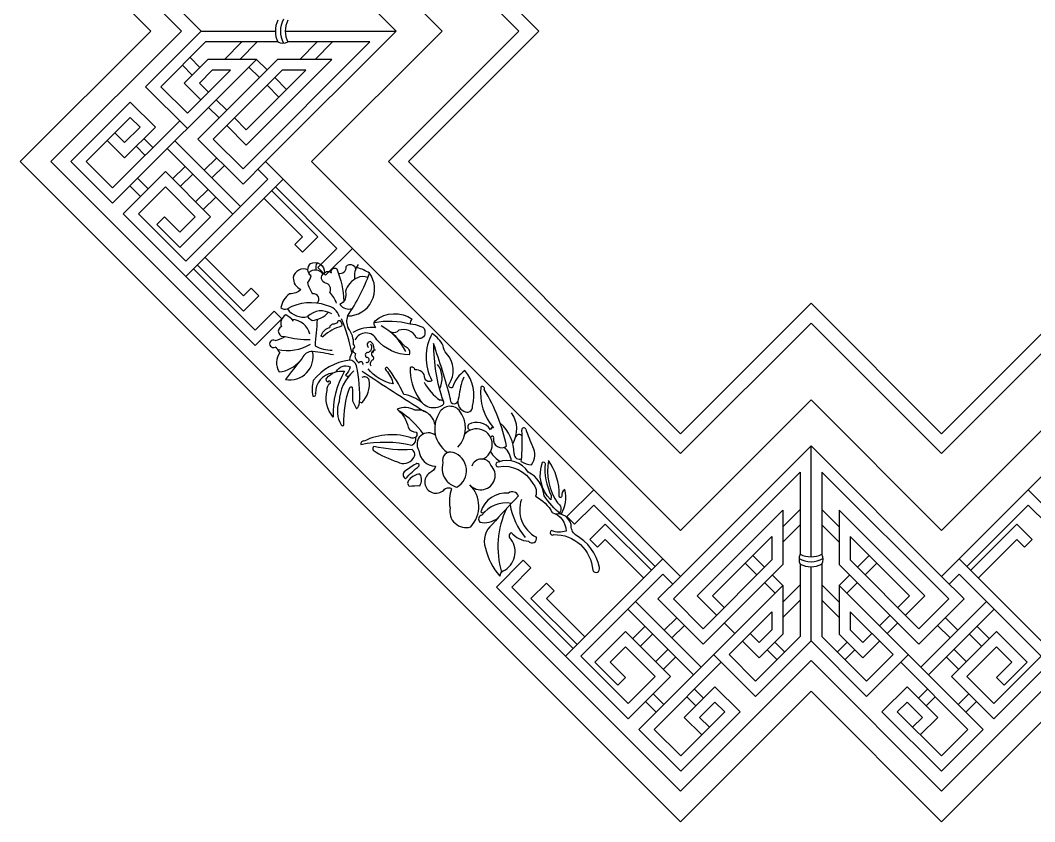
# Model space of a CAD drawing. Header units: metres. Extents: x 2570 to 4172, y 449 to 2051.
# Drawn here: x 2570 to 3598, y 449 to 1261 of the extents above; entities that cross this region are included whole.
import ezdxf

# ---------------------------------------------------------------- set-up
doc = ezdxf.new("R2010")
doc.units = ezdxf.units.M
for name, color, linetype in [('3', 3, 'Continuous'), ('4', 4, 'Continuous'), ('7', 7, 'Continuous')]:
    doc.layers.add(name, color=color, linetype=linetype)

# ---------------------------------------------------------------- blocks, each defined once
blk = doc.blocks.new('窗-076')
at = {"layer": '3'}
for p, q in [((-540.23, 582.11), (-524.23, 598.11)), ((-526.09, 582.11), (-510.09, 598.11)), ((-470.81, 582.11), (-454.81, 598.11)), ((-456.66, 582.11), (-440.66, 598.11)), ((-562.97, 574.75), (-571.95, 583.74)), ((-510.71, 582.11), (-500.98, 572.38)), ((-570.04, 567.68), (-579.02, 576.67)), ((-517.78, 575.04), (-508.06, 565.31)), ((-493.91, 565.31), (-483.07, 554.47)), ((-500.98, 558.24), (-490.14, 547.4)), ((-538.15, 535.22), (-547.88, 544.95)), ((-554.95, 537.87), (-545.22, 528.15)), ((-614.52, 509.06), (-606.21, 500.76)), ((-525.38, 446.5), (-585.85, 506.97)), ((-621.59, 501.99), (-613.28, 493.68)), ((-532.46, 439.43), (-592.92, 499.9)), ((-547.43, 491.47), (-558.89, 480)), ((-588.03, 472.08), (-576.56, 483.54)), ((-540.35, 484.4), (-551.82, 472.93)), ((-610.57, 462.8), (-620.3, 472.53)), ((-580.96, 465.01), (-569.49, 476.47)), ((-617.64, 455.73), (-627.37, 465.46)), ((-566.81, 450.87), (-555.35, 462.33)), ((-559.74, 443.79), (-548.28, 455.26)), ((-26, 151.45), (-10, 167.45)), ((26, 151.45), (10, 167.45)), ((-26, 137.31), (-10, 153.31)), ((26, 137.31), (10, 153.31)), ((-42.8, 114.2), (-53.64, 125.04)), ((42.8, 114.2), (53.64, 125.04)), ((-49.87, 107.13), (-60.71, 117.97)), ((49.87, 107.13), (60.71, 117.97)), ((-26, 97.4), (-35.73, 107.13)), ((26, 97.4), (35.73, 107.13)), ((-33.07, 90.33), (-42.8, 100.06)), ((-26, 82.02), (-10, 98.02)), ((26, 82.02), (10, 98.02)), ((33.07, 90.33), (42.8, 100.06)), ((-168.68, 75.66), (-108.21, 15.19)), ((-161.61, 82.73), (-101.14, 22.26)), ((-26, 67.88), (-10, 83.88)), ((26, 67.88), (10, 83.88)), ((161.61, 82.73), (101.14, 22.26)), ((168.68, 75.66), (108.21, 15.19)), ((-123.72, 67.76), (-135.18, 56.3)), ((72.89, 69.96), (63.17, 60.23)), ((123.72, 67.76), (135.18, 56.3)), ((-164.32, 48.37), (-152.86, 59.83)), ((-116.65, 60.69), (-128.11, 49.22)), ((-70.24, 53.16), (-79.96, 62.89)), ((70.24, 53.16), (79.96, 62.89)), ((116.65, 60.69), (128.11, 49.22)), ((164.32, 48.37), (152.86, 59.83)), ((-157.25, 41.3), (-145.78, 52.76)), ((157.25, 41.3), (145.78, 52.76)), ((-143.1, 27.16), (-131.64, 38.62)), ((-40.43, 38.07), (-31.44, 29.09)), ((-33.36, 45.15), (-24.37, 36.16)), ((33.36, 45.15), (24.37, 36.16)), ((40.43, 38.07), (31.44, 29.09)), ((143.1, 27.16), (131.64, 38.62)), ((-136.03, 20.09), (-124.57, 31.55)), ((136.03, 20.09), (124.57, 31.55)), ((-99.05, -6.4), (-107.36, 1.9)), ((99.05, -6.4), (107.36, 1.9)), ((-145.31, -2.46), (-135.58, -12.18)), ((-106.12, -13.48), (-114.43, -5.17)), ((106.12, -13.48), (114.43, -5.17)), ((145.31, -2.46), (135.58, -12.18)), ((-152.38, -9.53), (-142.65, -19.26)), ((152.38, -9.53), (142.65, -19.26))]:
    blk.add_line(p, q, dxfattribs=at)
for points in [[(120.21, -91.92), (0, 28.28), (-120.21, -91.92), (-700.04, 487.9), (-579.83, 608.11), (-700.04, 728.32), (-120.21, 1308.15), (0, 1187.94), (120.21, 1308.15), (700.04, 728.32), (579.83, 608.11), (700.04, 487.9)], [(120.21, 105.74), (0, 225.95), (-120.21, 105.74), (-502.37, 487.9), (-382.16, 608.11), (-502.37, 728.32), (-120.21, 1110.48), (0, 990.27), (120.21, 1110.48), (502.37, 728.32), (382.16, 608.11), (502.37, 487.9)]]:
    blk.add_lwpolyline(points, close=True, dxfattribs=at)
for points in [[(-574.39, 697.79), (-612.9, 659.29), (-561.72, 608.11), (-493.37, 608.11)], [(-574.39, 518.43), (-612.9, 556.94), (-561.72, 608.11), (-493.37, 608.11)], [(-484.22, 608.11), (-382.16, 608.11)], [(-484.22, 608.11), (-382.16, 608.11)], [(-491.09, 598.11), (-557.58, 598.11), (-598.75, 556.94), (-574.39, 532.58), (-534.85, 572.11), (-551.47, 572.11), (-563.25, 560.32), (-554.95, 552.02)], [(-531.08, 528.15), (-520.24, 517.3), (-465.43, 572.11), (-487.12, 572.11), (-550.52, 508.71), (-523.12, 481.3), (-406.3, 598.11), (-481.94, 598.11)], [(-648.25, 507.44), (-632.19, 491.38), (-603.91, 519.67), (-627.04, 542.8), (-681.78, 488.05), (-643.28, 449.55), (-510.71, 582.11), (-555.61, 582.11), (-577.4, 560.32), (-562.02, 544.95)], [(-538.15, 521.08), (-520.24, 503.16), (-441.29, 582.11), (-491.26, 582.11), (-564.66, 508.71), (-523.12, 467.16), (-502.37, 487.9)], [(-581.46, 525.5), (-643.28, 463.69), (-667.64, 488.05), (-627.04, 528.65), (-618.05, 519.67), (-632.19, 505.53), (-641.18, 514.51)], [(-509.44, 480.83), (-500.25, 471.64), (-575.74, 396.15), (-619.41, 439.82), (-594.66, 464.57), (-567.25, 437.16), (-581.39, 423.02), (-595.54, 437.16), (-602.61, 430.09), (-581.39, 408.88), (-553.11, 437.16), (-594.66, 478.71), (-633.55, 439.82), (-575.74, 382.01), (-486.11, 471.64)], [(-496.71, 461.03), (-454.29, 418.61), (-468.43, 404.47), (-475.5, 411.54), (-468.43, 418.61), (-503.78, 453.96)], [(-422.47, 408), (-447.21, 383.25), (-454.29, 390.32), (-436.61, 408), (-493.18, 464.57)], [(-565.13, 392.61), (-522.7, 350.19), (-508.56, 364.33), (-515.63, 371.4), (-522.7, 364.33), (-558.06, 399.69)], [(-575.74, 382.01), (-512.1, 318.37), (-487.35, 343.12), (-494.42, 350.19), (-512.1, 332.51), (-568.67, 389.08)], [(0, 123.89), (0, 225.95)], [(0, 123.89), (0, 225.95)], [(-79.96, 77.03), (-90.81, 87.87), (-36, 142.68), (-36, 121), (-99.41, 57.59), (-126.81, 85), (-10, 201.81), (-10, 126.17)], [(79.96, 77.03), (90.81, 87.87), (36, 142.68), (36, 121), (99.41, 57.59), (126.81, 85), (10, 201.81), (10, 126.17)], [(-200.11, 185.65), (-224.86, 160.9), (-217.79, 153.83), (-200.11, 171.5), (-143.54, 114.94)], [(200.11, 185.65), (224.86, 160.9), (217.79, 153.83), (200.11, 171.5), (143.54, 114.94)], [(-87.04, 69.96), (-104.95, 87.87), (-26, 166.82), (-26, 116.85), (-99.41, 43.45), (-140.95, 85), (-120.21, 105.74)], [(87.04, 69.96), (104.95, 87.87), (26, 166.82), (26, 116.85), (99.41, 43.45), (140.95, 85), (120.21, 105.74)], [(-147.08, 111.4), (-189.5, 153.83), (-203.65, 139.68), (-196.58, 132.61), (-189.5, 139.68), (-154.15, 104.33)], [(147.08, 111.4), (189.5, 153.83), (203.65, 139.68), (196.58, 132.61), (189.5, 139.68), (154.15, 104.33)], [(-127.28, 98.67), (-136.47, 107.86), (-211.96, 32.37), (-168.29, -11.3), (-143.54, 13.45), (-170.95, 40.86), (-185.09, 26.72), (-170.95, 12.58), (-178.02, 5.5), (-199.23, 26.72), (-170.95, 55), (-129.4, 13.45), (-168.29, -25.44), (-226.1, 32.37), (-136.47, 122.01)], [(127.28, 98.67), (136.47, 107.86), (211.96, 32.37), (168.29, -11.3), (143.54, 13.45), (170.95, 40.86), (185.09, 26.72), (170.95, 12.58), (178.02, 5.5), (199.23, 26.72), (170.95, 55), (129.4, 13.45), (168.29, -25.44), (226.1, 32.37), (136.47, 122.01)], [(-226.1, 32.37), (-289.74, 96.01), (-264.99, 120.76), (-257.92, 113.69), (-275.6, 96.01), (-219.03, 39.45)], [(-89.68, 33.72), (-51.17, -4.78), (0, 46.39), (0, 114.74)], [(-10, 117.02), (-10, 50.53), (-51.17, 9.36), (-75.54, 33.72), (-36, 73.26), (-36, 56.65), (-47.79, 44.86), (-56.09, 53.16)], [(89.68, 33.72), (51.17, -4.78), (0, 46.39), (0, 114.74)], [(10, 117.02), (10, 50.53), (51.17, 9.36), (75.54, 33.72), (36, 73.26), (36, 56.65), (47.79, 44.86), (56.09, 53.16)], [(-215.5, 42.98), (-257.92, 85.41), (-243.78, 99.55), (-236.71, 92.48), (-243.78, 85.41), (-208.43, 50.05)], [(-100.67, -40.14), (-116.73, -24.08), (-88.44, 4.2), (-65.32, -18.93), (-120.06, -73.67), (-158.56, -35.17), (-26, 97.4), (-26, 52.5), (-47.79, 30.71), (-63.17, 46.09)], [(100.67, -40.14), (116.73, -24.08), (88.44, 4.2), (65.32, -18.93), (120.06, -73.67), (158.56, -35.17), (26, 97.4), (26, 52.5), (47.79, 30.71), (63.17, 46.09)], [(-82.61, 26.65), (-144.42, -35.17), (-120.06, -59.53), (-79.46, -18.93), (-88.44, -9.94), (-102.59, -24.08), (-93.6, -33.07)], [(82.61, 26.65), (144.42, -35.17), (120.06, -59.53), (79.46, -18.93), (88.44, -9.94), (102.59, -24.08), (93.6, -33.07)]]:
    blk.add_lwpolyline(points, dxfattribs=at)
for points in [[(-455.07, 357.58, 0.76), (-458.83, 366.11, -0.1), (-463.57, 376.42, 0.12), (-460.35, 382.64, -0.47), (-461, 394.03, -0.58), (-448.17, 385.5)], [(-435.27, 385.11, 0.52), (-428.14, 391.21, -0.92), (-420.03, 386.6)], [(-463.35, 388.18, 0.49), (-476.88, 381.15, 0.32), (-469.79, 370.19, -0.2), (-480.31, 366.12, 0.2), (-488.25, 353.46, 0.29), (-482.33, 352.16, 0.29)], [(-436.93, 357.5, 0.09), (-443.16, 367.6, 0.5), (-447.24, 375.98, -0.64), (-448.75, 384.78, -0.48), (-441.67, 385.42, -0.79), (-436.73, 389.07, -0.08), (-430.2, 359.44)], [(-426.83, 345.69, 0.61), (-406.66, 385.19, 0.07), (-417.89, 390.2)], [(-408.23, 381.06, 0.22), (-417.83, 380.9, 0.22), (-428.77, 368.24, -0.36), (-433.92, 356.21, 0.32), (-422.45, 352.51)], [(-400.75, 334.79, -0.38), (-401.6, 341.3, -0.34), (-367.32, 342.7, 0.27), (-369.3, 338.45, 0.27)], [(-402.34, 339.61, -0.12), (-369.3, 338.45, -0.11), (-359.38, 335.9, -0.45), (-355.7, 330.51, -0.7), (-363.63, 325.98, 0.37), (-379.78, 332.51, -0.38), (-386.58, 330.81, -0.01), (-374.11, 317.77, -0.43), (-370.13, 309.84, -0.21), (-399.89, 323.74, 0.64), (-420, 323.47, 0.64)], [(-319.82, 289.37, 0.08), (-324.28, 270.97, 0.43), (-319.8, 258.04, 0.68), (-311.85, 262.51, 0.25), (-318.83, 295.33, 0.16), (-330.26, 279.92, -0.68), (-333.74, 282.41, 0.36), (-335.75, 311.26, -0.21), (-338.67, 318.25, 0.11), (-348.83, 329.53, 0.26), (-349.16, 286.4, -0.63), (-355.63, 288.39, 0.44), (-364.83, 296.11, 0.51), (-369.06, 298.35, 0.16), (-360.84, 269.25)], [(-437.32, 294.36, -0.4), (-424.53, 298.94, -0.15), (-428.85, 291.27, 0.4), (-425.58, 290.49, 0.4)], [(-421.17, 295.03, 0.21), (-434.55, 266.85, 0.24), (-432.73, 245.5, 0.9), (-430.21, 245.78, -0.1), (-424.79, 279.69, -0.54), (-422.7, 280.1, -0.03), (-422.27, 267.68, 0.02), (-418.5, 260.29, 0.17), (-415.99, 265.59, -0.59), (-413.74, 265.67, 0.23), (-406.95, 286.63)], [(-358.17, 265.63, 0.13), (-375.18, 273.41, 0.07), (-390.27, 298.27, 1), (-391.29, 295.6, -0.13), (-384.92, 283.06, -0.17), (-407.94, 297.05)], [(-325.29, 224.93, 0.38), (-324.17, 258.87, 0.55), (-342.85, 255.45, 0.4), (-335.21, 220.36)], [(-346.4, 245.58, 0.42), (-364.81, 258.81, 0.24), (-381.22, 259.81, -0.17), (-371.02, 243.15, 0.3), (-363.55, 238.67, -0.68), (-367.53, 233.2, 0.2), (-411.54, 230.49, 0.56), (-414.59, 227.36, -0.11), (-367.6, 226.62, 0.37), (-364.06, 234.15, 0.37)], [(-345.89, 235.62, 0.87), (-361.14, 221.9, 0.39), (-345.88, 207.4, -0.25), (-351.21, 201.3, 1.09), (-338.24, 185.28, -0.45), (-330.99, 186.42, 0.14), (-332.5, 168.87, 0.56), (-313.43, 151.32, 0.4), (-314.21, 190.22, 1.04), (-294.77, 208.13, 0.7), (-312.31, 207.38)], [(-230.48, 162.97, -0.06), (-245.89, 180.09, 0.26), (-260.53, 201.88, 0.35), (-288.09, 211.09, 1.14), (-287.9, 206.86, -0.32), (-256.34, 191.39, -0.29), (-253.7, 179.56, -0.15), (-238.32, 164.56, -0.33), (-225.67, 147.57, -0.19), (-239.04, 147.94, 1.13), (-236.87, 144.33, -0.4), (-201.07, 111.42, 0.96), (-194.93, 113.95, 0.22), (-216.99, 143.95, -0.24), (-220.97, 153.71, 0.38), (-235.1, 163.22)], [(-239.74, 176.34, -0.3), (-247.22, 211.04, -0.56), (-245, 209.66, 0.14), (-239.3, 180.38, -0.09), (-239.76, 176.36)], [(-230.26, 162.91, 0.2), (-226.81, 185.71, 0.31), (-229.51, 179.66, -1.28), (-231.87, 180.31, 0.16), (-241.94, 212.71, 0.19), (-233.65, 173.52, -0.49), (-231.83, 164.17)]]:
    blk.add_lwpolyline(points, format="xyb", dxfattribs=at)
for points in [[(-432.48, 336.24, 0.12), (-449.01, 327.11, -1.31), (-450.66, 328.38, -0.27), (-443.18, 335.08, -0.42), (-439, 338.48, 0.11), (-435.99, 339.94, -0.56), (-434.04, 341.49, -0.3)], [(-445.03, 284.86, -0.5), (-446.01, 288.35, -0.28), (-429.55, 294.76, 0.15), (-439.99, 252.48, -0.25), (-445.72, 277.19, -0.3), (-442.52, 284.02, 0.89)], [(-380.84, 211.26, 0.39), (-366.36, 214.43, 0.45), (-367.42, 222.56, -0.07), (-402.58, 225.58, 0.39), (-403.28, 222.05, 0.07)], [(-335.47, 193.43, 0.12), (-326.08, 187.92, 0.65), (-329.66, 219.95, 0.62), (-339.04, 210.58, 0.24)], [(-373.41, 195.71, -0.05), (-360.88, 207.54, 0.74), (-364.06, 209.3, 0.03), (-374.83, 202.07, 0.44)], [(-370.05, 194.82, 0.5), (-370.05, 188.82, -0.05), (-360.33, 189.34, 0.28), (-360.16, 200.12, 0.21)]]:
    blk.add_lwpolyline(points, format="xyb", close=True, dxfattribs=at)
for centre, radius, start, end in [((-470.27, 608.11), 23.1, 154.35, 205.65), ((-465.69, 608.11), 23.1, 151.46, 208.54), ((-461.11, 608.11), 23.1, 154.35, 205.65), ((-486.52, 607.53), 10.47, 244.08, 295.92), ((-447.52, 390.49), 8.62, 150.5, 196.94), ((-400.22, 381.88), 20.37, 146.44, 186.74), ((-456.65, 379.36), 8.66, 33.92, 134.33), ((-579.56, 448.54), 184.14, 326.04, 339.88), ((-460.81, 315.18), 42.79, 70.12, 120.2), ((-449.3, 339.95), 15.76, 18.93, 78.86), ((-479.9, 339.05), 8.53, 117.51, 200.83), ((-493.28, 327.32), 21.48, 39.75, 63.92), ((-467.65, 362.73), 18.09, 215.75, 282.75), ((-451.02, 332.75), 17.66, 57.21, 135.69), ((-462.06, 365.72), 24.3, 275.76, 316.82), ((-478.76, 324.92), 17.6, 13.19, 87.83), ((-446.9, 360.16), 22.54, 221.97, 235.65), ((611.51, 238.9), 1071.27, 174.45, 175.76), ((-579.01, 282.09), 158.81, 10.83, 22.57), ((-413.77, 340.61), 14.01, 158.74, 205.74), ((-421.23, 289.67), 53.31, 25.92, 61.81), ((-485.77, 331.6), 4.89, 115.45, 287.1), ((-441.94, 321.14), 20.52, 354.71, 40.72), ((-404.61, 300.57), 34.65, 84.04, 120.11), ((-495.34, 320.12), 3.46, 61.09, 298.98), ((-499.85, 351.85), 29.36, 282.17, 301.92), ((-482.65, 355.22), 41.4, 258.03, 301.33), ((-465.01, 390.07), 66.03, 252.99, 273.16), ((-441.3, 347.94), 33.65, 242.52, 270.63), ((-422.09, 317.53), 1.81, 281.92, 71.41), ((-405.88, 319.19), 2.93, 90.3, 235.55), ((-409.28, 316.89), 4.81, 279.97, 35.63), ((-409.78, 315.79), 7.42, 325.96, 58.45), ((-1016.62, 87.04), 708.41, 14.97, 19.22), ((-190.86, 319.11), 156.83, 179.6, 199.23), ((-511.61, 296.37), 27.41, 34.87, 49.11), ((-477.12, 302.58), 15.29, 141.71, 213.52), ((-479.93, 308.1), 21.34, 258.77, 13.32), ((-459.1, 302.57), 10.45, 90.34, 156.46), ((-481.54, 119.62), 194.68, 77.61, 83.4), ((-396.62, 299.78), 29.07, 150.59, 169.77), ((-418.54, 314.47), 3.42, 157.92, 251.02), ((-413.31, 308.97), 6.74, 160.43, 243.79), ((-408.05, 309.7), 2.49, 99.28, 245.92), ((-401.24, 310.71), 3.5, 86.92, 219.99), ((-404.24, 306.81), 1.67, 280.7, 79.36), ((-493.08, 323.43), 29.47, 276.27, 320.41), ((146.99, -193.77), 793.45, 140.89, 142.69), ((-419.19, 255.36), 49.95, 96.95, 141.78), ((-425.17, 298.27), 6.68, 13.07, 90.5), ((-547.86, 271.63), 132.22, 357.52, 12.29), ((-414.72, 301.37), 2.21, 338.17, 158.17), ((-409.18, 305.18), 2.25, 246.21, 87.06), ((-402.15, 301.75), 3.85, 117.45, 213.54), ((-361.66, 288.26), 21.85, 332.56, 35.87), ((-438.66, 275.41), 17.7, 96.41, 183.26), ((719.85, 1987.43), 2036.95, 236.2, 238.12), ((-430.24, 278.27), 29.3, 164.16, 192.57), ((-411.4, 284.86), 4.79, 21.61, 119.64), ((-311.18, 309.66), 51.64, 208.95, 233.79), ((-302.88, 278.67), 2.07, 336.37, 131.56), ((-458.06, 273.62), 1.9, 245.73, 24.27), ((-254.76, 275.11), 49.75, 174.11, 220.91), ((-438.85, 193.03), 161.86, 11.66, 31.6), ((-347.52, 276.28), 15.05, 207.82, 300.23), ((-340.72, 265.67), 2.52, 287.93, 112.57), ((-328.7, 268.67), 3.77, 159.72, 333.25), ((-418.89, 194.36), 74.96, 34.66, 57.95), ((-297.2, 241.4), 26.2, 329.3, 35.08), ((-313.4, 243.58), 2.85, 133.19, 273.96), ((-307.77, 232.65), 15.06, 33.23, 120.23), ((-311.08, 218.75), 37.58, 359.82, 48.6), ((-307.94, 227.32), 14.41, 290.98, 140.35), ((-293.3, 240.91), 1.87, 59.74, 180.36), ((-293.66, 233.61), 1.37, 328.11, 175.89), ((-268.88, 233.14), 3.29, 32.1, 162.33), ((-436.79, 228.63), 170.81, 354.3, 4.01), ((-264.52, 240.83), 1.89, 15.1, 187.46), ((-108.22, 292.99), 162.89, 198.49, 204.61), ((-284.85, 232), 7.7, 173.4, 305.88), ((-294.98, 210.49), 19.02, 5.01, 48.39), ((-270.4, 217.76), 15.91, 325.2, 27.65), ((-272.24, 235.04), 27.19, 212.26, 239.16), ((-268.67, 218.64), 4.83, 180.09, 295.6), ((-256.15, 229.1), 20.45, 238.54, 266.7), ((-280.72, 158.29), 24.36, 84.8, 163.43), ((314.29, -383.74), 811.48, 136.01, 138.52), ((-275, 177.99), 5.75, 18.78, 127.59), ((-280.97, 146.04), 27.42, 79.74, 143.73), ((-206.41, 133.04), 82.03, 154.53, 196.53), ((-215.37, 182.21), 62.68, 189.53, 220.34), ((-239.78, 167.26), 28.55, 160.79, 242.45), ((-302.39, 158.48), 3.84, 100.27, 225.93), ((-300.78, 175.12), 19.87, 257.58, 307.8), ((-302.28, 166.74), 2.33, 220.06, 325.65), ((-281.22, 138.34), 19.8, 129.05, 199.12), ((-274.3, 143.05), 3.72, 119.12, 240.95), ((-259.47, 159.69), 21.36, 218.81, 268.01), ((-256.9, 140.76), 4.1, 216.21, 16.87), ((-240.75, 146.03), 60.85, 193.47, 220.96), ((-292.11, 128.44), 19.62, 296.62, 35.37), ((-0.58, 121.59), 10.47, 154.08, 205.92), ((0, 142.42), 23.1, 241.46, 298.54), ((0, 147), 23.1, 244.35, 295.65), ((0.58, 121.59), 10.47, 334.08, 25.92), ((0, 137.84), 23.1, 244.35, 295.65), ((-281.01, 105.67), 5.71, 113.82, 175.23)]:
    blk.add_arc(centre, radius, start, end, dxfattribs=at)
at = {"layer": '4'}
for points in [[(120.21, -120.21), (0, 0), (-120.21, -120.21), (-728.32, 487.9), (-608.11, 608.11), (-728.32, 728.32), (-120.21, 1336.43), (0, 1216.22), (120.21, 1336.43), (728.32, 728.32), (608.11, 608.11), (728.32, 487.9)], [(120.21, 148.17), (0, 268.38), (-120.21, 148.17), (-459.94, 487.9), (-339.73, 608.11), (-459.94, 728.32), (-120.21, 1068.05), (0, 947.85), (120.21, 1068.05), (459.94, 728.32), (339.73, 608.11), (459.94, 487.9)], [(120.21, 237.25), (0, 357.46), (-120.21, 237.25), (-370.86, 487.9), (-250.66, 608.11), (-370.86, 728.32), (-120.21, 978.98), (0, 858.77), (120.21, 978.98), (370.86, 728.32), (250.66, 608.11), (370.86, 487.9)]]:
    blk.add_lwpolyline(points, close=True, dxfattribs=at)
at = {"layer": '7'}
blk.add_lwpolyline([(120.21, 218.88), (0, 339.09), (-120.21, 218.88), (-389.23, 487.9), (-269.02, 608.11), (-389.23, 728.32), (-120.21, 997.34), (0, 877.14), (120.21, 997.34), (389.23, 728.32), (269.02, 608.11), (389.23, 487.9)], close=True, dxfattribs=at)

msp = doc.modelspace()

# ---------------------------------------------------------------- block references
at = {"layer": '3', "xscale": 1.1, "yscale": 1.1, "zscale": 1.1}
msp.add_blockref('窗-076', (3370.99, 580.82), dxfattribs=at)

doc.saveas('drawing.dxf')
